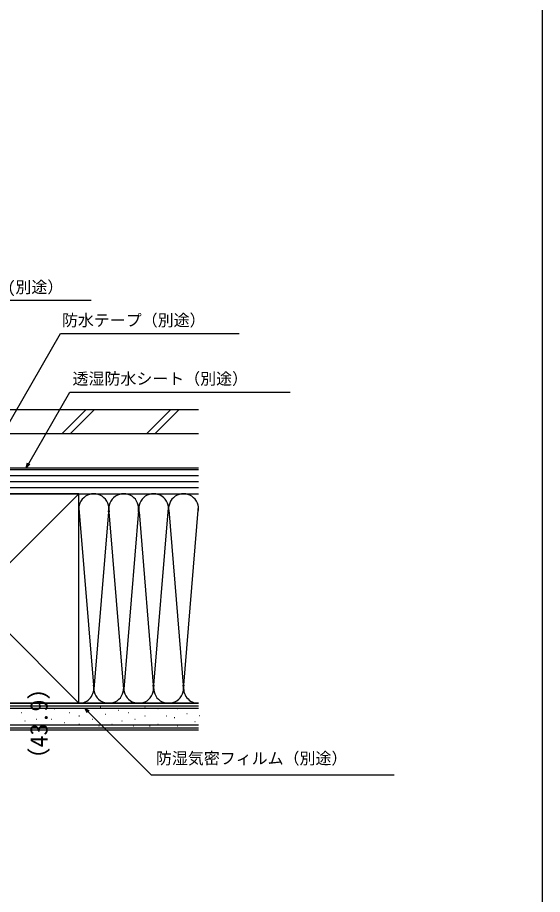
# Model space of a CAD drawing. Units: millimetres, scale not verified. Extents: x -525 to 525, y -783 to 778.
# Drawn here: x 261.7 to 525, y -547.9 to -108.4 of the extents above; entities that cross this region are included whole.
import ezdxf
from ezdxf.enums import TextEntityAlignment as Align

# ---------------------------------------------------------------- set-up
doc = ezdxf.new("R2010")
doc.units = ezdxf.units.MM
doc.header["$LTSCALE"] = 4
for name, color, linetype in [('0-7_YKK_D', 6, 'Continuous'), ('0-8_YKK_ZWAK', 7, 'Continuous'), ('0-9_YSS_K', 3, 'Continuous'), ('0-A_YSS_KE', 3, 'Continuous')]:
    doc.layers.add(name, color=color, linetype=linetype)
doc.styles.add('ＭＳ ゴシック', font='')
doc.styles.get('ＭＳ ゴシック').set_extended_font_data('MS Gothic')

msp = doc.modelspace()

# ---------------------------------------------------------------- linework, layer by layer
at = {"layer": '0-7_YKK_D'}
for points in [[(182.861, -306.385), (184.136, -304.176), (215.394, -250.035), (298.72, -250.035)], [(244.435, -334.035), (245.71, -331.826), (283.268, -266.773), (372.839, -266.773)], [(266.058, -334.035), (267.333, -331.826), (287.975, -296.073), (398.538, -296.073)], [(267.924, -332.168), (266.058, -334.035), (266.741, -331.485)], [(296.737, -456.822), (295.419, -454.535), (297.704, -455.856)], [(295.419, -454.535), (297.221, -456.339), (328.697, -487.857), (450.676, -487.857)]]:
    msp.add_lwpolyline(points, dxfattribs=at)
at = {"layer": '0-8_YKK_ZWAK'}
msp.add_lwpolyline([(-525, -782.7), (525, -782.7), (525, 747.3)], dxfattribs=at)
at = {"layer": '0-9_YSS_K'}
for p, q in [((295.957, -305.035), (283.957, -317.035)), ((300.2, -305.035), (288.2, -317.035)), ((338.384, -305.035), (326.384, -317.035)), ((342.626, -305.035), (330.626, -317.035)), ((352.488, -335.035), (239.994, -335.035)), ((352.488, -338.035), (239.994, -338.035)), ((352.488, -341.035), (239.994, -341.035)), ((187.497, -452.035), (292.497, -347.035)), ((187.497, -347.035), (292.497, -452.035)), ((352.488, -344.035), (239.994, -344.035)), ((239.994, -347.035), (352.488, -347.035)), ((292.497, -347.035), (352.491, -347.035)), ((292.503, -354.229), (299.839, -443.003)), ((322.387, -355.479), (314.997, -444.916)), ((329.997, -444.916), (337.498, -354.141)), ((337.572, -355.067), (344.997, -444.916)), ((344.997, -444.916), (352.574, -353.217)), ((307.339, -356.066), (299.997, -444.916)), ((314.997, -444.916), (307.655, -356.066)), ((322.658, -356.1), (329.997, -444.916)), ((292.497, -452.035), (352.491, -452.035)), ((352.491, -453.535), (170.996, -453.535)), ((263.697, -456.749), (263.897, -456.749)), ((271.114, -454.6), (271.314, -454.6)), ((280.18, -454.6), (280.38, -454.6)), ((287.597, -456.749), (287.797, -456.749)), ((296.663, -455.424), (296.863, -455.424)), ((303.256, -453.776), (303.456, -453.776)), ((312.322, -455.424), (312.522, -455.424)), ((317.267, -456.749), (317.467, -456.749)), ((325.509, -453.776), (325.709, -453.776)), ((332.102, -454.6), (332.302, -454.6)), ((341.992, -454.6), (342.192, -454.6)), ((265.345, -460.869), (265.545, -460.869)), ((271.114, -460.045), (271.314, -460.045)), ((278.532, -460.045), (278.732, -460.045)), ((292.542, -458.397), (292.742, -458.397)), ((299.136, -460.045), (299.336, -460.045)), ((305.729, -457.573), (305.929, -457.573)), ((313.971, -460.869), (314.171, -460.869)), ((320.564, -460.045), (320.764, -460.045)), ((325.509, -458.397), (325.709, -458.397)), ((336.223, -458.397), (336.423, -458.397)), ((340.344, -459.221), (340.544, -459.221)), ((346.616, -457.089), (346.816, -457.089)), ((350.706, -461.179), (350.906, -461.179)), ((353.043, -458.257), (353.243, -458.257)), ((352.491, -465.535), (157.496, -465.535)), ((352.491, -463.035), (170.996, -463.035)), ((273.587, -463.342), (273.787, -463.342)), ((285.125, -461.694), (285.325, -461.694)), ((292.542, -462.518), (292.742, -462.518)), ((302.432, -463.342), (302.632, -463.342)), ((309.026, -462.518), (309.226, -462.518)), ((319.74, -463.342), (319.94, -463.342)), ((327.981, -463.342), (328.181, -463.342)), ((332.102, -462.518), (332.302, -462.518)), ((341.992, -463.342), (342.192, -463.342))]:
    msp.add_line(p, q, dxfattribs=at)
for centre, start, end in [((299.997, -354.535), 348.21668, 191.78379), ((314.997, -354.535), 348.21668, 191.78379), ((329.997, -354.535), 348.21668, 191.78379), ((344.997, -354.535), 348.21644, 191.78379), ((292.497, -444.535), 270, 11.78353), ((307.497, -444.535), 168.21646, 11.78353), ((322.497, -444.535), 168.21646, 11.78353), ((337.497, -444.535), 168.21646, 11.78353), ((352.497, -444.535), 168.21646, 269.9524)]:
    msp.add_arc(centre, 7.5, start, end, dxfattribs=at)
at = {"layer": '0-A_YSS_KE'}
for p, q in [((352.488, -317.035), (184.994, -317.035)), ((251.994, -334.035), (352.488, -334.035)), ((292.497, -360.999), (292.497, -347.035)), ((292.497, -452.035), (292.497, -354.535)), ((352.491, -452.035), (170.996, -452.035)), ((186.497, -454.535), (352.491, -454.535)), ((352.491, -464.535), (170.996, -464.535))]:
    msp.add_line(p, q, dxfattribs=at)
for points in [[(352.488, -305.035), (184.994, -305.035), (184.994, -317.035)], [(292.497, -347.035), (187.497, -347.035), (187.497, -452.035), (292.497, -452.035)]]:
    msp.add_lwpolyline(points, dxfattribs=at)

# ---------------------------------------------------------------- texts
at = {"layer": '0-7_YKK_D', "style": 'ＭＳ ゴシック'}
for s, p in [('シーリング(別途）', (216.706, -248.167)), ('防水テープ（別途）', (284.034, -264.77)), ('透湿防水シート（別途）', (289.332, -294.069)), ('防湿気密フィルム（別途）', (331.167, -484.328))]:
    msp.add_text(s, height=5.865, dxfattribs=at).set_placement(p, align=Align.BOTTOM_LEFT)
msp.add_text('（43.9）', height=8.798, rotation=90, dxfattribs=at).set_placement((279.451, -486.178), align=Align.BOTTOM_LEFT)

doc.saveas('drawing.dxf')
